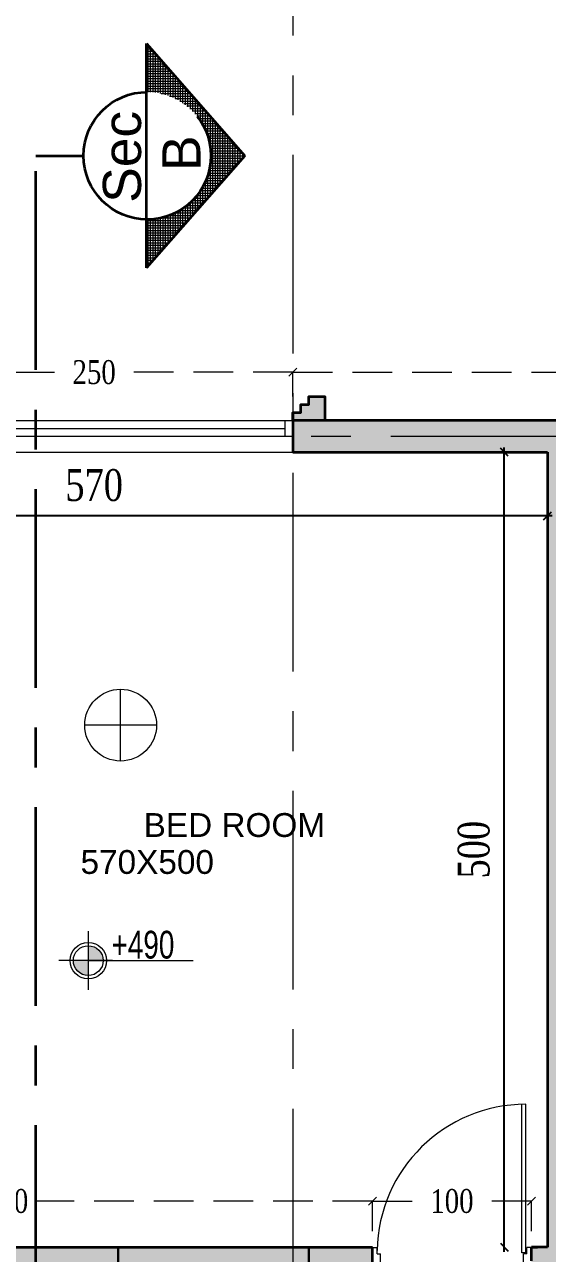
# Model space of a CAD drawing. Header units: inches. Extents: x -114 to 635, y -137 to 57.
# Drawn here: x 98.56 to 101.85, y 25.94 to 33.67 of the extents above; entities that cross this region are included whole.
import ezdxf
from ezdxf.enums import TextEntityAlignment as Align

# ---------------------------------------------------------------- set-up
doc = ezdxf.new("R2010")
doc.units = ezdxf.units.IN
doc.header["$MEASUREMENT"] = 0
doc.header["$PDMODE"] = 98
for name, pattern in [('( Hidden )', [0.375, 0.25, -0.125]), ('CENTER', [2, 1.25, -0.25, 0.25, -0.25]), ('CENTERX2', [4, 2.5, -0.5, 0.5, -0.5]), ('DASHED2', [0.375, 0.25, -0.125]), ('VILLA AXIS$0$CENTER', [2, 1.25, -0.25, 0.25, -0.25])]:
    doc.linetypes.add(name, pattern=pattern)
doc.layers.get('0').update_dxf_attribs({"lineweight": 5})
doc.layers.get('Defpoints').update_dxf_attribs({"lineweight": 5})
for name, color, linetype, lineweight in [('A-SECTION LINE', 230, 'Continuous', 35), ('A-SECTION TAG', 230, 'Continuous', 5), ('COLUMNS HATCH', 1, 'Continuous', 5), ('DETAILS DIMENSION', 15, 'Continuous', 5), ('DOOR', 1, 'Continuous', 5), ('E-AX', 9, '( Hidden )', 0), ('GENERAL TEXT', 4, 'Continuous', 5), ('HATCH', 15, 'Continuous', 0), ('LEVEL SYMBOL', 8, 'Continuous', 5), ('PROPOSED COLUMNS', 6, 'Continuous', 30), ('ROOMS DIMENSION', 3, 'Continuous', 5), ('WALL PROPOSED', 7, 'Continuous', 30), ('WINDOWS', 5, 'Continuous', 5)]:
    doc.layers.add(name, color=color, linetype=linetype, lineweight=lineweight)
doc.layers.add('ALARM', color=7, linetype='Continuous', lineweight=5, true_color=0xff0f0f)
doc.layers.add('AXIES', color=7, linetype='CENTER', lineweight=0, true_color=0x949596)
doc.styles.add('002-F.FLOOR PLAN$0$xref plans$0$ATTRIBUTE', font='BKANT.TTF')
doc.styles.add('Arial', font='arial.ttf')
doc.styles.add('ST', font='times.ttf', dxfattribs={"width": 0.8})
doc.styles.get("Standard").update_dxf_attribs({"font": 'arial.ttf'})
doc.styles.add('style4', font='times.ttf', dxfattribs={"width": 0.8})
doc.dimstyles.new('DIM100-2', dxfattribs={"dimtxt": 0.2, "dimasz": 0.05, "dimexe": 0.1, "dimexo": 0.1, "dimgap": 0.09, "dimtad": 1, "dimdec": 0, "dimlfac": 100, "dimzin": 0, "dimdsep": 46, "dimtxsty": 'style4', "dimblk1": 'OBLIQUE', "dimblk2": 'OBLIQUE', "dimsah": 1, "dimcen": 0.09, "dimdle": 0.03, "dimse1": 1, "dimse2": 1, "dimclrd": 256, "dimclrt": 256, "dimadec": 0, "dimazin": 0, "dimtfac": 1, "dimtdec": 0, "dimtix": 1, "dimtmove": 2, "dimatfit": 3, "dimldrblk": 'OBLIQUE', "dimfxl": 1, "dimtolj": 1, "dimtzin": 0, "dimarcsym": 0})
doc.dimstyles.new('RASH PLAN', dxfattribs={"dimtxt": 0.15, "dimasz": 0.05, "dimexe": 0, "dimexo": 0.1, "dimgap": 0.05, "dimtad": 0, "dimdec": 0, "dimlfac": 100, "dimzin": 0, "dimdsep": 46, "dimtxsty": 'ST', "dimblk": 'OBLIQUE', "dimcen": 0.09, "dimclrd": 200, "dimclre": 6, "dimclrt": 1, "dimadec": 0, "dimazin": 0, "dimtfac": 1, "dimtdec": 0, "dimtmove": 1, "dimatfit": 3, "dimldrblk": 'OBLIQUE', "dimfxl": 0, "dimtolj": 1, "dimtzin": 0, "dimlwd": -1, "dimlwe": -1, "dimarcsym": 0})

# ---------------------------------------------------------------- blocks, each defined once
blk = doc.blocks.new('_Oblique')
at = {"color": 0, "lineweight": -2}
blk.add_line((-0.5, -0.5), (0.5, 0.5), dxfattribs=at)
blk = doc.blocks.new('*D356')
at = {"layer": 'Defpoints', "color": 0, "transparency": 16777216}
for p in [(100.2499, 31.4834), (97.7507, 31.2305), (100.2499, 31.2305)]:
    blk.add_point(p, dxfattribs=at)
at = {"layer": 'DETAILS DIMENSION', "color": 6, "transparency": 16777216}
for p, q in [((97.7507, 31.3305), (97.7507, 31.4834)), ((100.2499, 31.3305), (100.2499, 31.4834))]:
    blk.add_line(p, q, dxfattribs=at)
at = {"layer": 'DETAILS DIMENSION', "color": 200, "linetype": 'DASHED2', "transparency": 16777216}
for p, q in [((97.7507, 31.4834), (98.8224, 31.4834)), ((100.2499, 31.4834), (99.1781, 31.4834))]:
    blk.add_line(p, q, dxfattribs=at)
at = {"layer": 'DETAILS DIMENSION', "color": 200, "transparency": 16777216, "xscale": 0.05, "yscale": 0.05, "zscale": 0.05, "rotation": 180}
blk.add_blockref('_Oblique', (97.7507, 31.4834), dxfattribs=at)
at = {"layer": 'DETAILS DIMENSION', "color": 200, "transparency": 16777216, "xscale": 0.05, "yscale": 0.05, "zscale": 0.05}
blk.add_blockref('_Oblique', (100.2499, 31.4834), dxfattribs=at)
at = {"layer": 'DETAILS DIMENSION', "color": 1, "transparency": 16777216, "insert": (99.0003, 31.4834), "char_height": 0.15, "attachment_point": 5, "style": 'ST'}
blk.add_mtext('\\A1;250', dxfattribs=at)
blk = doc.blocks.new('*D357')
at = {"layer": 'Defpoints', "color": 0, "transparency": 16777216}
for p in [(107.7502, 31.4834), (100.2499, 31.2305), (107.7502, 31.1805)]:
    blk.add_point(p, dxfattribs=at)
at = {"layer": 'DETAILS DIMENSION', "color": 6, "transparency": 16777216}
for p, q in [((100.2499, 31.3305), (100.2499, 31.4834)), ((107.7502, 31.2805), (107.7502, 31.4834))]:
    blk.add_line(p, q, dxfattribs=at)
at = {"layer": 'DETAILS DIMENSION', "color": 200, "linetype": 'DASHED2', "transparency": 16777216}
for p, q in [((100.2499, 31.4834), (103.8236, 31.4834)), ((107.7502, 31.4834), (104.1765, 31.4834))]:
    blk.add_line(p, q, dxfattribs=at)
at = {"layer": 'DETAILS DIMENSION', "color": 200, "transparency": 16777216, "xscale": 0.05, "yscale": 0.05, "zscale": 0.05, "rotation": 180}
blk.add_blockref('_Oblique', (100.2499, 31.4834), dxfattribs=at)
at = {"layer": 'DETAILS DIMENSION', "color": 200, "transparency": 16777216, "xscale": 0.05, "yscale": 0.05, "zscale": 0.05}
blk.add_blockref('_Oblique', (107.7502, 31.4834), dxfattribs=at)
at = {"layer": 'DETAILS DIMENSION', "color": 1, "transparency": 16777216, "insert": (104, 31.4834), "char_height": 0.15, "attachment_point": 5, "style": 'ST'}
blk.add_mtext('\\A1;750', dxfattribs=at)
blk = doc.blocks.new('*D428')
at = {"layer": 'Defpoints', "color": 0, "transparency": 16777216}
for p in [(96.1503, 30.9805), (101.8502, 30.9805), (96.1503, 30.5804)]:
    blk.add_point(p, dxfattribs=at)
at = {"layer": 'ROOMS DIMENSION', "linetype": 'Continuous', "lineweight": -2, "transparency": 16777216}
blk.add_line((101.8802, 30.5804), (96.1203, 30.5804), dxfattribs=at)
at = {"layer": 'ROOMS DIMENSION', "lineweight": -2, "transparency": 16777216, "xscale": 0.05, "yscale": 0.05, "zscale": 0.05, "rotation": 180}
blk.add_blockref('_Oblique', (96.1503, 30.5804), dxfattribs=at)
at = {"layer": 'ROOMS DIMENSION', "lineweight": -2, "transparency": 16777216, "xscale": 0.05, "yscale": 0.05, "zscale": 0.05}
blk.add_blockref('_Oblique', (101.8502, 30.5804), dxfattribs=at)
at = {"layer": 'ROOMS DIMENSION', "transparency": 16777216, "insert": (99.0003, 30.7724), "char_height": 0.2, "attachment_point": 5, "style": 'style4'}
blk.add_mtext('\\A1;570', dxfattribs=at)
blk = doc.blocks.new('*D459')
at = {"layer": 'Defpoints', "color": 0, "transparency": 16777216}
for p in [(100.7499, 26.2695), (96.1503, 25.9807), (100.7499, 25.9807)]:
    blk.add_point(p, dxfattribs=at)
at = {"layer": 'DETAILS DIMENSION', "color": 6, "transparency": 16777216}
for p, q in [((96.1503, 26.0807), (96.1503, 26.2695)), ((100.7499, 26.0807), (100.7499, 26.2695))]:
    blk.add_line(p, q, dxfattribs=at)
at = {"layer": 'DETAILS DIMENSION', "color": 200, "linetype": 'DASHED2', "transparency": 16777216}
for p, q in [((96.1503, 26.2695), (98.2717, 26.2695)), ((100.7499, 26.2695), (98.6284, 26.2695))]:
    blk.add_line(p, q, dxfattribs=at)
at = {"layer": 'DETAILS DIMENSION', "color": 200, "transparency": 16777216, "xscale": 0.05, "yscale": 0.05, "zscale": 0.05, "rotation": 180}
blk.add_blockref('_Oblique', (96.1503, 26.2695), dxfattribs=at)
at = {"layer": 'DETAILS DIMENSION', "color": 200, "transparency": 16777216, "xscale": 0.05, "yscale": 0.05, "zscale": 0.05}
blk.add_blockref('_Oblique', (100.7499, 26.2695), dxfattribs=at)
at = {"layer": 'DETAILS DIMENSION', "color": 1, "transparency": 16777216, "insert": (98.4501, 26.2695), "char_height": 0.15, "attachment_point": 5, "style": 'ST'}
blk.add_mtext('\\A1;460', dxfattribs=at)
blk = doc.blocks.new('*D460')
at = {"layer": 'Defpoints', "color": 0, "transparency": 16777216}
for p in [(101.7499, 26.2695), (100.7499, 25.9807), (101.7499, 25.9801)]:
    blk.add_point(p, dxfattribs=at)
at = {"layer": 'DETAILS DIMENSION', "color": 6, "transparency": 16777216}
for p, q in [((100.7499, 26.0807), (100.7499, 26.2695)), ((101.7499, 26.0801), (101.7499, 26.2695))]:
    blk.add_line(p, q, dxfattribs=at)
at = {"layer": 'DETAILS DIMENSION', "color": 200, "linetype": 'DASHED2', "transparency": 16777216}
for p, q in [((100.7499, 26.2695), (101.0805, 26.2695)), ((101.7499, 26.2695), (101.4192, 26.2695))]:
    blk.add_line(p, q, dxfattribs=at)
at = {"layer": 'DETAILS DIMENSION', "color": 200, "transparency": 16777216, "xscale": 0.05, "yscale": 0.05, "zscale": 0.05, "rotation": 180}
blk.add_blockref('_Oblique', (100.7499, 26.2695), dxfattribs=at)
at = {"layer": 'DETAILS DIMENSION', "color": 200, "transparency": 16777216, "xscale": 0.05, "yscale": 0.05, "zscale": 0.05}
blk.add_blockref('_Oblique', (101.7499, 26.2695), dxfattribs=at)
at = {"layer": 'DETAILS DIMENSION', "color": 1, "transparency": 16777216, "insert": (101.2499, 26.2695), "char_height": 0.15, "attachment_point": 5, "style": 'ST'}
blk.add_mtext('\\A1;100', dxfattribs=at)
blk = doc.blocks.new('*D521')
at = {"layer": 'Defpoints', "color": 0, "transparency": 16777216}
for p in [(101.5793, 30.9805), (101.8502, 30.9805), (101.8502, 25.9801)]:
    blk.add_point(p, dxfattribs=at)
at = {"layer": 'ROOMS DIMENSION', "linetype": 'Continuous', "lineweight": -2, "transparency": 16777216}
blk.add_line((101.5793, 25.9501), (101.5793, 31.0105), dxfattribs=at)
at = {"layer": 'ROOMS DIMENSION', "lineweight": -2, "transparency": 16777216, "xscale": 0.05, "yscale": 0.05, "zscale": 0.05}
for p, rotation in [((101.5793, 30.9805), 90), ((101.5793, 25.9801), 270)]:
    blk.add_blockref('_Oblique', p, dxfattribs=dict(at, rotation=rotation))
at = {"layer": 'ROOMS DIMENSION', "transparency": 16777216, "insert": (101.3875, 28.4803), "char_height": 0.2, "attachment_point": 5, "rotation": 90, "style": 'style4'}
blk.add_mtext('\\A1;500', dxfattribs=at)
blk = doc.blocks.new('002-F.FLOOR PLAN$0$xref plans$0$LVL-PL')
h = blk.add_hatch(color=256)
h.paths.add_polyline_path([(0, 0.123), (0, 0), (0.123, 0, 0.414214)])
h.paths.add_polyline_path([(0, 0), (-0.123, 0, 0.414214), (0, -0.123)])
for p, q in [((0, 0.242), (0, -0.242)), ((0.2, 0), (-0.242, 0)), ((0, 0), (0.865, 0))]:
    blk.add_line(p, q)
for radius in [0.15, 0.123]:
    blk.add_circle((0, 0), radius)
at = {"style": '002-F.FLOOR PLAN$0$xref plans$0$ATTRIBUTE', "width": 0.75, "flags": 12}
for tag, p in [('LEVEL', (0.517, 0.151)), ('POSITION', (0.517, -0.154))]:
    blk.add_attdef(tag, text='', height=0.2, dxfattribs=at).set_placement(p, align=Align.MIDDLE)
blk = doc.blocks.new('A$Cee9972fe')
at = {"layer": 'ALARM', "lineweight": 0}
for p, q in [((-0.1835, -0.0942), (-0.1835, 0.3575)), ((0.0423, 0.1316), (-0.4093, 0.1316))]:
    blk.add_line(p, q, dxfattribs=at)
blk.add_circle((-0.1835, 0.1316), 0.2258, dxfattribs=at)
blk = doc.blocks.new('DASLASDLASLDASLASDLASLQWELQWELQWELQWELQ')
at = {"layer": 'AXIES', "linetype": 'CENTERX2', "ltscale": 0.5}
for p, q in [((39.6784, -578.2063), (39.6784, -610.1736)), ((20.2934, -581.9767), (52.6834, -581.9767))]:
    blk.add_line(p, q, dxfattribs=at)
blk = doc.blocks.new('QEWQWQWASDASDASADAAS')
at = {"layer": 'COLUMNS HATCH', "ltscale": 300}
blk.add_hatch(color=256, dxfattribs=at).paths.add_polyline_path([(162.623, -484.257), (162.623, -484.457), (161.423, -484.457), (161.423, -484.257)])
at = {"layer": 'PROPOSED COLUMNS'}
blk.add_lwpolyline([(162.623, -484.257), (162.623, -484.457), (161.423, -484.457), (161.423, -484.257)], close=True, dxfattribs=at)
blk = doc.blocks.new('*U1161')
for p, q in [((-1600, 98.6), (-1550, 98.6)), ((-1550, 98.6), (-1550, -61.4)), ((-650, 98.6), (-650, -61.4)), ((-600, 98.6), (-650, 98.6)), ((-1570, -61.4), (-1550, -61.4)), ((-1570, -61.4), (-1570, -101.4)), ((-1565, -66.4), (-1565, -1001.4)), ((-1565, -66.4), (-1540, -66.4)), ((-1540, -66.4), (-1540, -999.6)), ((-630, -61.4), (-650, -61.4)), ((-630, -61.4), (-630, -101.4)), ((-1600, -101.4), (-1570, -101.4)), ((-600, -101.4), (-630, -101.4))]:
    blk.add_line(p, q)
blk.add_arc((-1565.1, -66.2), 935.2, 270.00467, 359.06956)

msp = doc.modelspace()

# ---------------------------------------------------------------- hatches: boundary and pattern name
at = {"layer": 'HATCH'}
h = msp.add_hatch(dxfattribs=at)
h.set_pattern_fill('ANSI37', color=256, scale=0.125165, angle=2115, style=0)
h.set_pattern_definition([(360, (83.209261, 88.872198), (1e-16, 0.015645583), []), (90, (83.209261, 88.872198), (-0.015645583, 1e-16), [])])
h.paths.add_polyline_path([(99.9479, 32.8456), (99.33, 32.1404), (99.33, 32.4451, 0.002362), (99.3338, 32.4451, 1), (99.3338, 33.2461, 0.002362), (99.33, 33.2461), (99.33, 33.5508)])
at = {"layer": 'HATCH', "true_color": 0x939598}
h = msp.add_hatch(color=252, dxfattribs=at)
h.dxf.hatch_style = 1
h.paths.add_polyline_path([(100.4499, 31.3305), (100.3499, 31.3305), (100.3499, 31.2805), (100.2999, 31.2805), (100.2999, 31.2305), (100.2499, 31.2305), (100.2499, 31.1805), (100.4499, 31.1805)])
h = msp.add_hatch(color=252, dxfattribs=at)
h.dxf.hatch_style = 1
h.paths.add_polyline_path([(100.7499, 25.9808), (96.1503, 25.9807), (96.1503, 26.5805), (95.9503, 26.5805), (95.9503, 25.9803), (93.5508, 25.9804), (93.5508, 27.98), (94.9506, 27.98), (94.9506, 28.18), (93.5508, 28.18), (93.5508, 30.9805), (94.5006, 30.9805), (94.5006, 31.1805), (92.1006, 31.1805), (92.1006, 30.9805), (93.3508, 30.9805), (93.3508, 25.9804), (93.2008, 25.9804), (93.2008, 25.7804), (96.9498, 25.7803), (96.9498, 23.9796), (96.7503, 23.9796), (96.7503, 23.7796), (97.1498, 23.7796), (97.1498, 25.7803), (100.1502, 25.7802), (100.1502, 23.7796), (100.7502, 23.7796), (100.7502, 23.9796), (100.3502, 23.9796), (100.3502, 25.7802), (100.7499, 25.7802)])
h = msp.add_hatch(color=252, dxfattribs=at)
h.dxf.hatch_style = 1
h.paths.add_polyline_path([(102.7503, 28.9794), (102.0502, 28.9794), (102.0502, 30.9805), (104.5504, 30.9805), (104.5504, 29.9792), (104.7504, 29.9792), (104.7504, 30.9805), (107.5502, 30.9805), (107.5502, 30.3796), (107.7502, 30.3796), (107.7502, 30.9805), (107.7502, 31.1805), (100.2499, 31.1805), (100.2499, 30.9805), (101.8502, 30.9805), (101.8502, 25.9801), (101.7499, 25.9801), (101.7499, 25.8951), (101.7499, 25.7801), (101.8502, 25.7801), (101.8502, 25.0795), (102.0502, 25.0795), (102.0502, 28.7794), (102.7503, 28.7794)])

# ---------------------------------------------------------------- linework, layer by layer
at = {"layer": 'A-SECTION LINE', "linetype": 'VILLA AXIS$0$CENTER'}
msp.add_line((98.6333, 32.8456), (98.9333, 32.8456), dxfattribs=at)
at = {"layer": 'A-SECTION LINE', "linetype": 'VILLA AXIS$0$CENTER', "ltscale": 1.5}
msp.add_lwpolyline([(99.9479, 32.8456), (99.33, 32.1404), (99.33, 33.5508)], close=True, dxfattribs=at)
at = {"layer": 'A-SECTION LINE', "linetype": 'VILLA AXIS$0$CENTER'}
msp.add_lwpolyline([(98.6333, 5.498), (98.6333, 32.8456)], dxfattribs=at)
at = {"layer": 'A-SECTION LINE', "linetype": 'VILLA AXIS$0$CENTER', "ltscale": 1.5}
msp.add_circle((99.3338, 32.8456), 0.4005, dxfattribs=at)
at = {"layer": 'WALL PROPOSED', "linetype": 'Continuous', "lineweight": 35}
for p, q in [((100.2499, 31.2305), (100.2499, 30.9805)), ((100.7499, 25.7801), (100.7499, 25.9807)), ((101.7499, 25.9801), (101.7869, 25.9801)), ((101.7499, 25.8951), (101.7499, 25.9801))]:
    msp.add_line(p, q, dxfattribs=at)
at = {"layer": 'WALL PROPOSED', "linetype": 'Continuous', "lineweight": 35, "flags": 128}
for points in [[(100.2499, 31.1805), (100.2499, 31.2305), (100.2999, 31.2305), (100.2999, 31.2805), (100.3499, 31.2805), (100.3499, 31.3305), (100.4499, 31.3305), (100.4499, 31.1805)], [(107.7502, 31.1805), (100.2499, 31.1805)], [(100.2499, 30.9805), (101.8502, 30.9805)], [(101.8502, 30.9805), (101.8502, 25.9801)], [(96.1503, 25.9807), (100.7499, 25.9807)], [(101.8502, 25.9801), (101.7499, 25.9801)]]:
    msp.add_lwpolyline(points, dxfattribs=at)
at = {"layer": 'WINDOWS'}
for p, q in [((97.7507, 31.1805), (100.2499, 31.1805)), ((100.1999, 31.1805), (100.1999, 31.0805)), ((97.7507, 31.0805), (100.2499, 31.0805)), ((97.8007, 31.1305), (100.1999, 31.1305)), ((97.7507, 30.9805), (100.2499, 30.9805))]:
    msp.add_line(p, q, dxfattribs=at)

# ---------------------------------------------------------------- block references
at = {"layer": 'ALARM'}
msp.add_blockref('A$Cee9972fe', (99.3502, 29.1323), dxfattribs=at)
at = {"layer": 'DOOR', "xscale": 0.001, "yscale": 0.001, "zscale": 0.001, "rotation": 180}
msp.add_blockref('*U1161', (100.1499, 25.8774), dxfattribs=at)
at = {"layer": 'E-AX'}
msp.add_blockref('DASLASDLASLDASLASDLASLQWELQWELQWELQWELQ', (60.5717, 613.0572), dxfattribs=at)
at = {"layer": 'LEVEL SYMBOL', "linetype": 'Continuous', "lineweight": 0}
ref = msp.add_blockref('002-F.FLOOR PLAN$0$xref plans$0$LVL-PL', (98.9633, 27.7825), dxfattribs=dict(at, xscale=0.7620000000000069, yscale=0.7620000000000069, zscale=0.7620000000000069))
ref.add_attrib('LEVEL', '+490', dxfattribs={"layer": '0', "lineweight": 5, "height": 0.175, "rotation": 360, "style": '002-F.FLOOR PLAN$0$xref plans$0$ATTRIBUTE', "width": 0.75}).set_placement((99.3071, 27.8828), align=Align.MIDDLE)
at = {"layer": 'PROPOSED COLUMNS'}
msp.add_blockref('QEWQWQWASDASDASADAAS', (-62.2725, 510.2371), dxfattribs=at)

# ---------------------------------------------------------------- texts
at = {"layer": 'A-SECTION TAG', "style": 'Arial'}
for s, p in [('Sec', (99.2951, 32.5494, -0.0005)), ('B', (99.6691, 32.7498))]:
    msp.add_text(s, height=0.24, rotation=90, dxfattribs=at).set_placement(p)
at = {"layer": 'GENERAL TEXT'}
msp.add_text('570X500', height=0.15, dxfattribs=at).set_placement((98.9147, 28.328))
at = {"layer": 'GENERAL TEXT', "insert": (99.3116, 28.6344), "char_height": 0.15, "attachment_point": 4}
msp.add_mtext('\\A1;\\pxqc;BED ROOM', dxfattribs=at)

# ---------------------------------------------------------------- dimensions: what is measured, and where the dimension line sits
at = {"layer": 'DETAILS DIMENSION'}
for base, p1, p2, picture, middle in [((100.2499, 31.4834), (97.7507, 31.2305), (100.2499, 31.2305), '*D356', (99.0003, 31.4834)), ((107.7502, 31.4834), (100.2499, 31.2305), (107.7502, 31.1805), '*D357', (104, 31.4834)), ((100.7499, 26.2695), (96.1503, 25.9807), (100.7499, 25.9807), '*D459', (98.4501, 26.2695)), ((101.7499, 26.2695), (100.7499, 25.9807), (101.7499, 25.9801), '*D460', (101.2499, 26.2695))]:
    dim = msp.add_linear_dim(base=base, p1=p1, p2=p2, dimstyle='RASH PLAN', dxfattribs=at)
    dim.commit()
    dim.dimension.update_dxf_attribs({"geometry": picture, "text_midpoint": middle})
at = {"layer": 'ROOMS DIMENSION'}
dim = msp.add_linear_dim(base=(101.5793, 30.9805), p1=(101.8502, 25.9801), p2=(101.8502, 30.9805), angle=90, dimstyle='DIM100-2', dxfattribs=at)
dim.commit()
dim.dimension.update_dxf_attribs({"geometry": '*D521', "text_midpoint": (101.3875, 28.4803)})
dim = msp.add_linear_dim(base=(96.1503, 30.5804), p1=(101.8502, 30.9805), p2=(96.1503, 30.9805), dimstyle='DIM100-2', dxfattribs=at)
dim.commit()
dim.dimension.update_dxf_attribs({"geometry": '*D428', "text_midpoint": (99.0003, 30.7724)})

doc.saveas('drawing.dxf')
